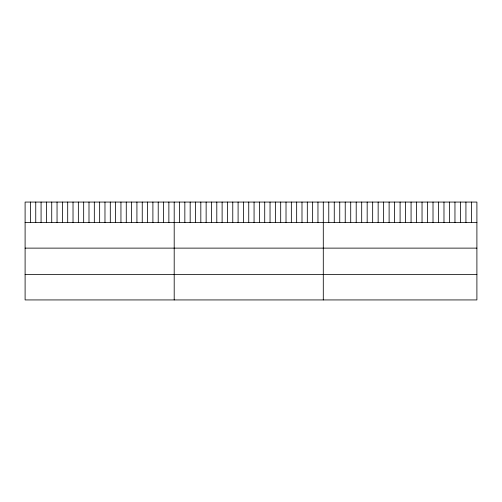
<?xml version="1.0" encoding="UTF-8"?>
<svg xmlns="http://www.w3.org/2000/svg" width="502" height="502" viewBox="0 0 502 502"><rect width="100%" height="100%" fill="white"/><g stroke="black" fill="none" stroke-linecap="round" stroke-linejoin="round"><path stroke-width="0.75" d="M476.9 222.606L476.9 299.932L25.1 299.932L25.1 202.068L476.9 202.068L476.9 222.606L25.1 222.606M25.1 248.126L476.9 248.126M25.1 274.412L476.9 274.412M471.416 202.068L471.416 222.606M465.925 202.068L465.925 222.606M460.441 202.068L460.441 222.606M454.956 202.068L454.956 222.606M449.472 202.068L449.472 222.606M443.981 202.068L443.981 222.606M438.497 202.068L438.497 222.606M433.013 202.068L433.013 222.606M427.522 202.068L427.522 222.606M422.038 202.068L422.038 222.606M416.553 202.068L416.553 222.606M411.069 202.068L411.069 222.606M405.578 202.068L405.578 222.606M400.094 202.068L400.094 222.606M394.61 202.068L394.61 222.606M389.119 202.068L389.119 222.606M383.635 202.068L383.635 222.606M378.15 202.068L378.15 222.606M372.666 202.068L372.666 222.606M367.175 202.068L367.175 222.606M361.691 202.068L361.691 222.606M356.207 202.068L356.207 222.606M350.716 202.068L350.716 222.606M345.232 202.068L345.232 222.606M339.747 202.068L339.747 222.606M334.263 202.068L334.263 222.606M328.772 202.068L328.772 222.606M323.288 202.068L323.288 299.932M317.961 202.068L317.961 222.606M312.639 202.068L312.639 222.606M307.312 202.068L307.312 222.606M301.991 202.068L301.991 222.606M296.663 202.068L296.663 222.606M291.342 202.068L291.342 222.606M286.014 202.068L286.014 222.606M280.687 202.068L280.687 222.606M275.366 202.068L275.366 222.606M270.038 202.068L270.038 222.606M264.717 202.068L264.717 222.606M259.39 202.068L259.39 222.606M254.068 202.068L254.068 222.606M248.741 202.068L248.741 222.606M243.414 202.068L243.414 222.606M238.092 202.068L238.092 222.606M232.765 202.068L232.765 222.606M227.444 202.068L227.444 222.606M222.116 202.068L222.116 222.606M216.795 202.068L216.795 222.606M211.467 202.068L211.467 222.606M206.14 202.068L206.14 222.606M200.819 202.068L200.819 222.606M195.491 202.068L195.491 222.606M190.17 202.068L190.17 222.606M184.843 202.068L184.843 222.606M179.521 202.068L179.521 222.606M174.194 202.068L174.194 299.932M168.867 202.068L168.867 222.606M163.545 202.068L163.545 222.606M158.218 202.068L158.218 222.606M152.897 202.068L152.897 222.606M147.569 202.068L147.569 222.606M142.248 202.068L142.248 222.606M136.92 202.068L136.92 222.606M131.593 202.068L131.593 222.606M126.272 202.068L126.272 222.606M120.944 202.068L120.944 222.606M115.623 202.068L115.623 222.606M110.296 202.068L110.296 222.606M104.974 202.068L104.974 222.606M99.647 202.068L99.647 222.606M94.32 202.068L94.32 222.606M88.998 202.068L88.998 222.606M83.671 202.068L83.671 222.606M78.35 202.068L78.35 222.606M73.022 202.068L73.022 222.606M67.701 202.068L67.701 222.606M62.373 202.068L62.373 222.606M57.046 202.068L57.046 222.606M51.725 202.068L51.725 222.606M46.397 202.068L46.397 222.606M41.076 202.068L41.076 222.606M35.749 202.068L35.749 222.606M30.427 202.068L30.427 222.606"/></g></svg>
